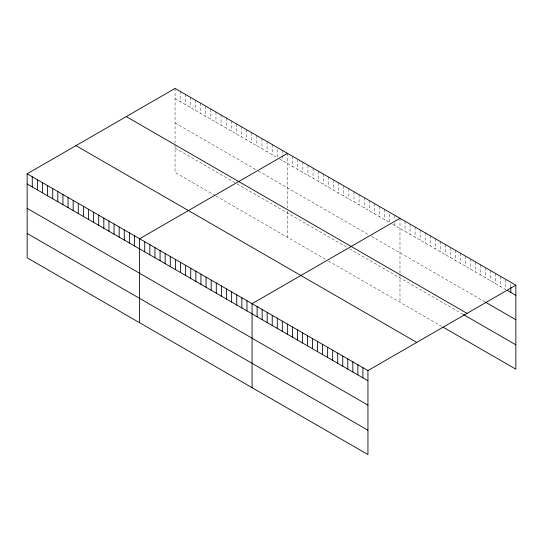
<?xml version="1.0" encoding="UTF-8"?>
<svg xmlns="http://www.w3.org/2000/svg" width="543" height="543" viewBox="0 0 543 543"><rect width="100%" height="100%" fill="white"/><g stroke="black" fill="none" stroke-linecap="round" stroke-linejoin="round"><path stroke-width="0.41" stroke-dasharray="2.71 2.04" d="M175.056 88.428L175.056 143.04M175.056 98.602L277.29 157.626L277.29 147.452M279.482 158.889L389.759 222.555L389.759 212.381M392.677 224.245L505.777 289.541L505.777 279.367M175.056 122.962L256.846 170.183M258.305 171.025L368.575 234.691M371.5 236.375L484.906 301.854M175.056 148.063L236.395 183.48M237.128 183.901L346.672 247.146M349.59 248.83L462.595 314.071M215.218 195.616L175.056 172.423L175.056 143.881M215.951 196.037L326.954 260.124M328.413 260.966L441.724 326.384M510.814 283.969L510.814 286.514M500.734 276.455L500.734 286.629M495.698 273.55L495.698 283.724M490.662 270.638L490.662 280.812M485.625 267.733L485.625 277.907M480.582 264.821L480.582 274.996M475.546 261.916L475.546 272.091M470.51 259.004L470.51 269.179M465.473 256.099L465.473 266.267M460.437 253.187L460.437 263.362M455.394 250.282L455.394 260.45M450.357 247.37L450.357 257.545M445.321 244.465L445.321 254.633M440.285 241.554L440.285 251.728M435.242 238.649L435.242 248.816M430.205 235.737L430.205 245.911M425.169 232.832L425.169 242.999M420.133 229.92L420.133 240.094M415.09 227.015L415.09 237.182M410.053 224.103L410.053 234.277M405.017 221.198L405.017 231.366M399.981 218.286L399.981 272.905M399.981 274.575L399.981 302.281M394.87 215.333L394.87 219.576M394.87 222.963L394.87 225.508M384.641 209.435L384.641 219.603M379.53 206.483L379.53 216.65M374.419 203.53L374.419 213.704M369.308 200.577L369.308 210.752M364.197 197.625L364.197 207.799M359.086 194.672L359.086 204.847M353.975 191.727L353.975 201.894M348.857 188.774L348.857 198.948M343.746 185.821L343.746 195.996M338.635 182.869L338.635 193.043M333.524 179.916L333.524 190.091M328.413 176.97L328.413 187.138M323.302 174.018L323.302 184.186M318.191 171.065L318.191 181.24M313.073 168.113L313.073 178.287M307.962 165.16L307.962 175.335M302.851 162.208L302.851 172.382M297.74 159.262L297.74 169.43M292.629 156.309L292.629 166.477M287.519 153.357L287.519 207.969M287.519 211.322L287.519 237.352M282.408 150.404L282.408 154.646M282.408 155.488L282.408 160.579M272.179 144.499L272.179 154.674M267.068 141.553L267.068 151.721M261.957 138.601L261.957 148.775M256.846 135.648L256.846 145.823M251.735 132.696L251.735 142.87M246.624 129.743L246.624 139.918M241.506 126.797L241.506 136.965M236.395 123.845L236.395 134.012M231.284 120.892L231.284 131.067M226.173 117.94L226.173 128.114M221.062 114.987L221.062 125.162M215.951 112.034L215.951 122.209M210.84 109.089L210.84 119.256M205.722 106.136L205.722 116.311M200.611 103.184L200.611 113.358M195.5 100.231L195.5 110.405M190.389 97.278L190.389 107.453M185.278 94.333L185.278 104.5M180.167 91.38L180.167 101.548"/><path stroke-width="0.81" d="M27.15 173.821L367.944 370.577L367.944 454.572L27.15 257.816L27.15 173.821L175.056 88.428L515.85 285.184L515.85 369.179L443.163 327.219M287.519 153.357L139.612 238.75L139.612 322.746M399.981 218.286L252.074 303.68L252.074 387.675M367.944 370.577L515.85 285.184M507.216 290.369L515.85 295.358M485.625 302.268L515.85 319.718M126.247 116.602L467.041 313.365M463.315 314.485L515.85 344.819M75.959 145.639L416.752 342.395M27.15 183.989L367.944 380.745M27.15 208.356L367.944 405.112M27.15 233.456L367.944 430.212M510.814 287.362L510.814 292.446M362.907 367.665L362.907 377.84M357.871 364.76L357.871 374.928M352.835 361.848L352.835 372.023M347.791 358.943L347.791 369.111M342.755 356.032L342.755 366.206M337.719 353.126L337.719 363.294M332.683 350.215L332.683 360.389M327.646 347.31L327.646 357.477M322.603 344.398L322.603 354.572M317.567 341.486L317.567 351.66M312.53 338.581L312.53 348.755M307.494 335.669L307.494 345.843M302.451 332.764L302.451 342.938M297.415 329.852L297.415 340.027M292.378 326.947L292.378 337.122M287.342 324.035L287.342 334.21M282.306 321.13L282.306 331.305M277.263 318.218L277.263 328.393M272.226 315.313L272.226 325.488M267.19 312.401L267.19 322.576M262.154 309.496L262.154 319.664M257.111 306.585L257.111 316.759M246.963 300.727L246.963 310.901M241.852 297.774L241.852 307.949M236.741 294.822L236.741 304.996M231.63 291.869L231.63 302.044M226.512 288.924L226.512 299.091M221.401 285.971L221.401 296.145M216.29 283.018L216.29 293.193M211.179 280.066L211.179 290.24M206.069 277.113L206.069 287.288M200.958 274.167L200.958 284.335M195.847 271.215L195.847 281.383M190.736 268.262L190.736 278.437M185.618 265.31L185.618 275.484M180.507 262.357L180.507 272.532M175.396 259.405L175.396 269.579M170.285 256.459L170.285 266.627M165.174 253.506L165.174 263.674M160.063 250.554L160.063 260.728M154.952 247.601L154.952 257.776M149.834 244.649L149.834 254.823M144.723 241.696L144.723 251.871M134.501 235.798L134.501 245.972M129.39 232.845L129.39 243.02M124.279 229.893L124.279 240.067M119.168 226.94L119.168 237.115M114.05 223.994L114.05 234.162M108.939 221.042L108.939 231.209M103.828 218.089L103.828 228.264M98.717 215.137L98.717 225.311M93.606 212.184L93.606 222.358M88.495 209.231L88.495 219.406M83.384 206.286L83.384 216.453M78.267 203.333L78.267 213.501M73.156 200.381L73.156 210.555M68.045 197.428L68.045 207.602M62.934 194.475L62.934 204.65M57.823 191.523L57.823 201.697M52.712 188.577L52.712 198.745M47.601 185.625L47.601 195.799M42.483 182.672L42.483 192.846M37.372 179.719L37.372 189.894M32.261 176.767L32.261 186.941"/></g></svg>
